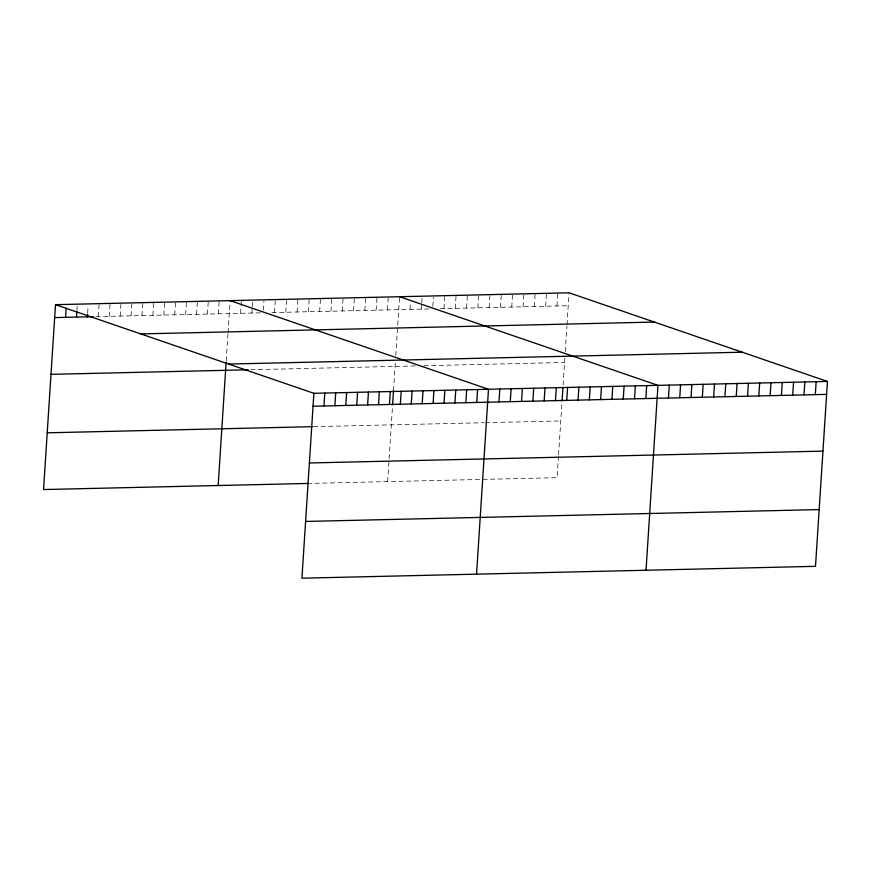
<?xml version="1.0" encoding="UTF-8"?>
<svg xmlns="http://www.w3.org/2000/svg" width="871" height="871" viewBox="0 0 871 871"><rect width="100%" height="100%" fill="white"/><g stroke="black" fill="none" stroke-linecap="round" stroke-linejoin="round"><path stroke-width="0.65" stroke-dasharray="4.36 3.27" d="M76.909 310.631L77.247 305.46M87.655 312.961L88.08 306.494M98.325 316.587L99.163 303.663M109.234 316.336L110.073 303.413M120.154 316.086L120.982 303.152M131.064 315.835L131.902 302.901M141.973 315.574L142.811 302.651M152.893 315.324L153.721 302.4M163.802 315.073L164.641 302.15M174.712 314.823L175.55 301.899M185.632 314.573L186.459 301.649M196.541 314.322L197.379 301.388M207.45 314.072L208.289 301.137M218.371 313.81L219.209 300.887M226.22 360.855L227.973 333.833M228.06 332.482L230.118 300.637M240.581 313.299L241.419 300.375M251.882 313.037L252.209 307.866M252.296 306.581L252.71 300.114M263.347 310.196L263.924 301.148M274.474 312.515L275.312 299.591M285.775 312.254L286.613 299.33M297.076 312.003L297.904 299.069M308.367 311.742L309.205 298.807M319.668 311.48L320.506 298.546M330.969 311.219L331.807 298.285M342.259 310.958L343.098 298.024M353.561 310.697L354.399 297.762M364.862 310.435L365.7 297.501M376.163 310.174L376.991 297.251M387.453 309.913L388.292 296.989M387.639 481.609L392.505 406.256M393.54 390.317L395.434 360.997M395.782 355.586L399.593 296.728M410.056 309.39L410.47 302.923M421.357 309.129L421.684 303.957M421.771 302.662L422.185 296.205M432.822 306.287L433.399 297.229M443.949 308.606L444.787 295.683M455.25 308.345L456.088 295.421M466.551 308.084L467.379 295.16M477.841 307.822L478.68 294.899M489.143 307.561L489.981 294.638M500.444 307.3L501.282 294.376M511.745 307.038L512.573 294.115M523.036 306.777L523.874 293.854M534.337 306.516L535.175 293.592M545.638 306.254L546.476 293.331M556.939 305.993L557.767 293.07M558.507 456.077L557.113 477.689L309.804 483.405M558.594 454.727L561.98 402.348M563.102 385.069L564.822 358.427M565.257 351.677L566.923 326.004M567.01 324.654L569.068 292.808M95.897 316.641L261.921 312.809M271.959 312.58L428.88 308.955M440.182 308.693L568.23 305.732M250.717 369.729L416.425 365.907M423.959 365.733L564.56 362.478M313.473 426.659L484.2 422.718M485.463 422.685L560.782 420.943"/><path stroke-width="1.31" d="M55.504 304.665L313.887 393.311L301.932 578.192L815.496 566.335L827.45 381.444L569.068 292.808L55.504 304.665L43.55 489.556L308.552 483.438M65.586 317.338L66.163 308.29M76.496 317.088L76.833 311.916M87.405 316.837L87.579 314.257M218.164 485.517L226.133 362.205M323.968 405.984L324.796 393.05M334.878 405.734L335.716 392.799M345.787 405.472L346.625 392.549M356.707 405.222L357.546 392.298M367.616 404.971L368.455 392.048M378.526 404.721L379.364 391.798M389.446 404.471L390.284 391.547M392.592 404.928L393.54 390.317M400.355 404.22L401.193 391.286M411.275 403.97L412.103 391.035M422.185 403.709L423.023 390.785M433.094 403.458L433.932 390.535M444.014 403.208L444.841 390.284M454.923 402.957L455.762 390.034M465.833 402.707L466.671 389.783M476.753 402.456L477.591 389.522M476.546 574.152L488.5 389.272L230.118 300.637M498.963 401.945L499.802 389.01M510.264 401.683L511.092 388.749M521.555 401.422L522.393 388.488M532.856 401.161L533.694 388.226M544.157 400.9L544.996 387.965M555.458 400.638L556.286 387.704M562.067 401.019L562.927 387.726M566.749 400.377L567.587 387.453M578.05 400.116L578.888 387.192M589.351 399.854L590.19 386.931M600.642 399.593L601.48 386.67M611.943 399.332L612.781 386.408M623.244 399.07L624.082 386.147M634.545 398.809L635.373 385.886M645.836 398.548L646.674 385.624M646.021 570.244L657.975 385.363L399.593 296.728M668.438 398.025L669.276 385.102M679.739 397.764L680.567 384.84M691.03 397.503L691.868 384.579M702.331 397.241L703.169 384.318M713.632 396.98L714.47 384.057M724.933 396.719L725.761 383.795M736.224 396.457L737.062 383.534M747.525 396.196L748.363 383.273M758.826 395.935L759.664 383.011M770.127 395.674L770.955 382.75M781.418 395.423L782.256 382.489M792.719 395.162L793.557 382.227M804.02 394.901L804.858 381.966M815.31 394.639L816.149 381.705M54.666 317.599L93.469 316.696M140.775 333.92L654.339 322.063M228.627 364.056L742.179 352.2M50.997 374.345L248.213 369.783M313.887 393.311L827.45 381.444M313.048 406.234L826.612 394.378M47.219 432.811L312.221 426.692M309.379 462.98L822.943 451.124M305.601 521.446L819.165 509.589"/></g></svg>
